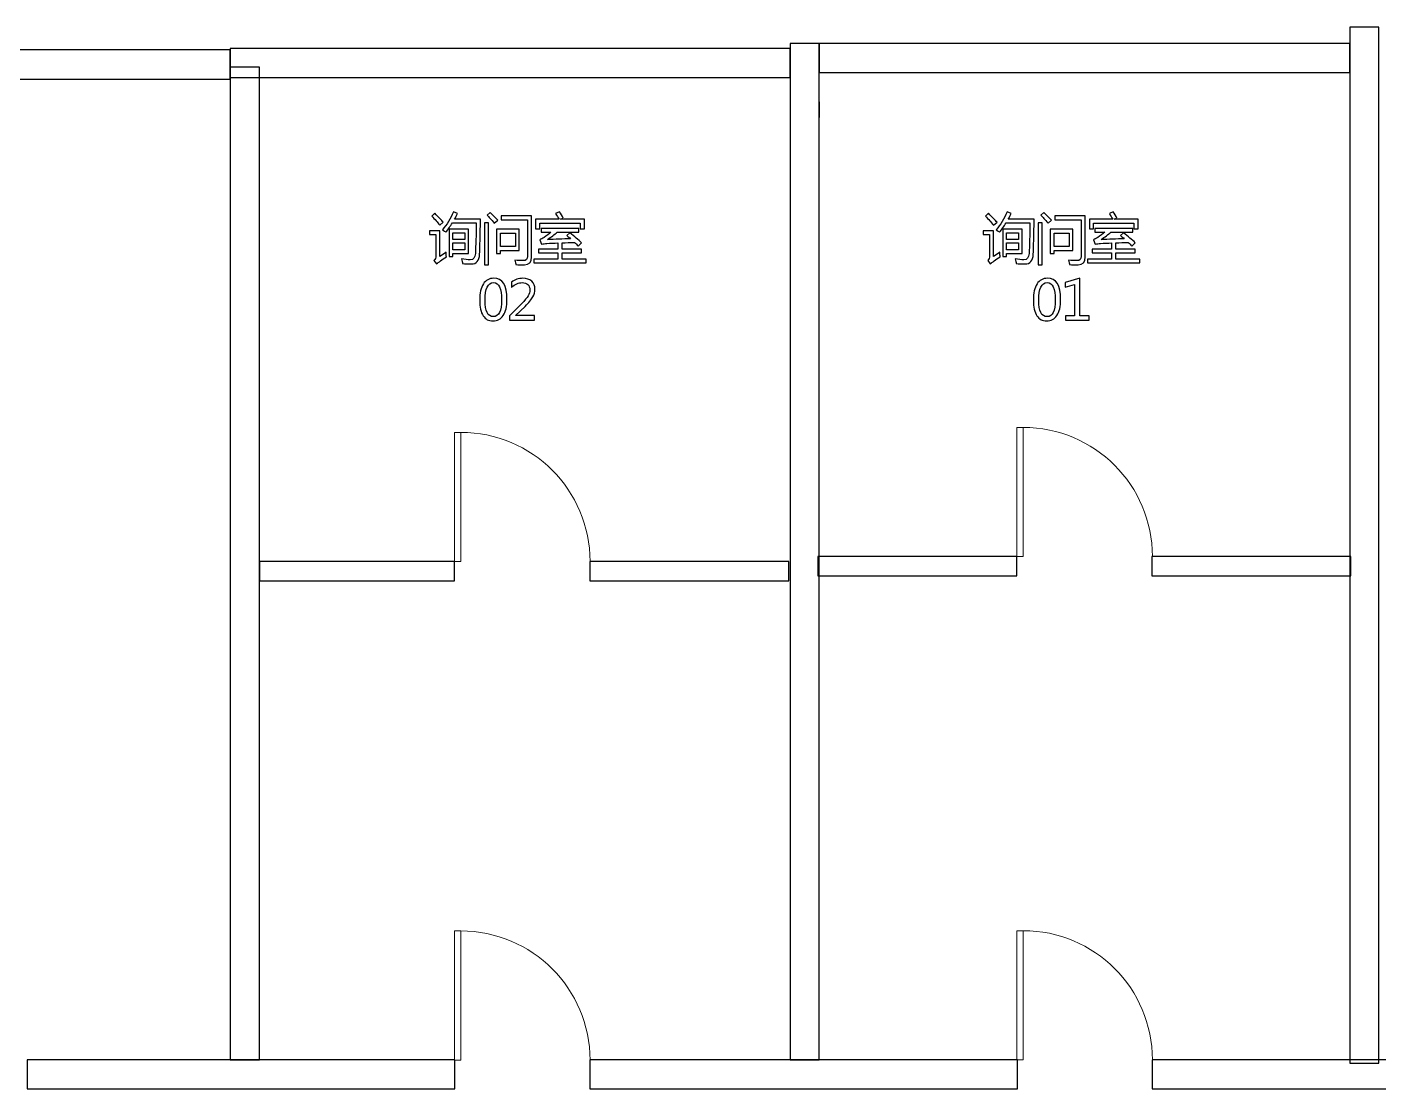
# Model space of a CAD drawing. Header units: millimetres. Extents: x 781 to 47484, y 534 to 14754.
# Drawn here: x 28780 to 37161, y 8154 to 14736 of the extents above; entities that cross this region are included whole.
import ezdxf

# ---------------------------------------------------------------- set-up
doc = ezdxf.new("R2010")
doc.units = ezdxf.units.MM
doc.header["$MEASUREMENT"] = 0
doc.layers.add('layer 1', color=7, linetype='Continuous')

msp = doc.modelspace()

# ---------------------------------------------------------------- linework, layer by layer
at = {"layer": 'layer 1', "color": 0}
for points in [[(22942.7, 14414.3), (30040.1, 14414.3), (30040.1, 14594.3), (22942.7, 14594.3), (22942.7, 14414.3)], [(30040.1, 14424.3), (33510.8, 14424.3), (33510.8, 14604.3), (30040.1, 14604.3), (30040.1, 14424.3)], [(33690.5, 14454.3), (36980.5, 14454.3), (36980.5, 14634.3), (33690.5, 14634.3), (33690.5, 14454.3)], [(30220.1, 11304.3), (31429.9, 11304.3), (31429.9, 11424.3), (30220.1, 11424.3), (30220.1, 11304.3)], [(32269.4, 11304.3), (33502.5, 11304.3), (33502.5, 11424.3), (32269.4, 11424.3), (32269.4, 11304.3)], [(33682.5, 11334.3), (34915.7, 11334.3), (34915.7, 11454.3), (33682.5, 11454.3), (33682.5, 11334.3)], [(35753.5, 11334.3), (36986.7, 11334.3), (36986.7, 11454.3), (35753.5, 11454.3), (35753.5, 11334.3)], [(28780, 8154.3), (31431.2, 8154.3), (31431.2, 8334.3), (28780, 8334.3), (28780, 8154.3)], [(32268.9, 8154.3), (34920, 8154.3), (34920, 8334.3), (32268.9, 8334.3), (32268.9, 8154.3)], [(35755, 8154.3), (38366.8, 8154.3), (38366.8, 8334.3), (35755, 8334.3), (35755, 8154.3)]]:
    msp.add_lwpolyline(points, close=True, dxfattribs=at)
at = {"layer": 'layer 1', "color": 0, "lineweight": 20}
for points in [[(34916, 11454.6), (34956, 11454.6), (34956, 12254.6), (34916, 12254.6), (34916, 11454.6)], [(31429.9, 11424.3), (31469.9, 11424.3), (31469.9, 12224.3), (31429.9, 12224.3), (31429.9, 11424.3)], [(34916, 8335.4), (34956, 8335.4), (34956, 9135.4), (34916, 9135.4), (34916, 8335.4)], [(31429.9, 8333.6), (31469.9, 8333.6), (31469.9, 9133.6), (31429.9, 9133.6), (31429.9, 8333.6)]]:
    msp.add_lwpolyline(points, close=True, dxfattribs=at)
at = {"layer": 'layer 1', "color": 0}
for points, knots in [([(36980.5, 8314.4), (36980.5, 8314.4), (36980.5, 14736.5), (36980.5, 14736.5), (36980.5, 14736.5), (36980.5, 14736.5), (37160.5, 14736.5), (37160.5, 14736.5), (37160.5, 14736.5), (37160.5, 14736.5), (37160.5, 8314.4), (37160.5, 8314.4), (37160.5, 8314.4), (37160.5, 8314.4), (36980.5, 8314.4), (36980.5, 8314.4)], [0, 0, 0, 0, 0.25, 0.25, 0.25, 0.25, 0.5, 0.5, 0.5, 0.5, 0.75, 0.75, 0.75, 0.75, 1, 1, 1, 1]), ([(33510.5, 8334.3), (33510.5, 8334.3), (33510.5, 14634.5), (33510.5, 14634.5), (33510.5, 14634.5), (33510.5, 14634.5), (33690.5, 14634.5), (33690.5, 14634.5), (33690.5, 14634.5), (33690.5, 14634.5), (33690.5, 8334.3), (33690.5, 8334.3), (33690.5, 8334.3), (33690.5, 8334.3), (33510.5, 8334.3), (33510.5, 8334.3)], [0, 0, 0, 0, 0.25, 0.25, 0.25, 0.25, 0.5, 0.5, 0.5, 0.5, 0.75, 0.75, 0.75, 0.75, 1, 1, 1, 1]), ([(30040.1, 8334.3), (30040.1, 8334.3), (30040.1, 14487.8), (30040.1, 14487.8), (30040.1, 14487.8), (30040.1, 14487.8), (30220.1, 14487.8), (30220.1, 14487.8), (30220.1, 14487.8), (30220.1, 14487.8), (30220.1, 8334.3), (30220.1, 8334.3), (30220.1, 8334.3), (30220.1, 8334.3), (30040.1, 8334.3), (30040.1, 8334.3)], [0, 0, 0, 0, 0.25, 0.25, 0.25, 0.25, 0.5, 0.5, 0.5, 0.5, 0.75, 0.75, 0.75, 0.75, 1, 1, 1, 1]), ([(31308.4, 13582), (31332.4, 13557.2), (31349.8, 13538.9), (31360.6, 13527), (31360.6, 13527), (31360.6, 13527), (31338.1, 13508.2), (31338.1, 13508.2), (31338.1, 13508.2), (31324.3, 13526.5), (31307.8, 13545.4), (31288.9, 13565.1), (31288.9, 13565.1), (31288.9, 13565.1), (31308.4, 13582), (31308.4, 13582)], [0, 0, 0, 0, 0.25, 0.25, 0.25, 0.25, 0.5, 0.5, 0.5, 0.5, 0.75, 0.75, 0.75, 0.75, 1, 1, 1, 1]), ([(31354.7, 13479.7), (31382, 13511.5), (31404.9, 13548.3), (31423.1, 13590.2), (31423.1, 13590.2), (31423.1, 13590.2), (31448.3, 13580.6), (31448.3, 13580.6), (31448.3, 13580.6), (31442.4, 13568.7), (31436.5, 13557.4), (31430.6, 13546.6), (31430.6, 13546.6), (31430.6, 13546.6), (31591.8, 13546.6), (31591.8, 13546.6), (31591.8, 13546.6), (31589.1, 13445.8), (31586.9, 13372.8), (31585.2, 13327.6), (31585.2, 13327.6), (31583.4, 13287.9), (31566.2, 13268.1), (31533.6, 13268.1), (31533.6, 13268.1), (31513.5, 13268.1), (31495.6, 13268.6), (31479.7, 13269.8), (31479.7, 13269.8), (31478.3, 13278.6), (31476.5, 13288.3), (31474.1, 13298.8), (31474.1, 13298.8), (31493.7, 13295.7), (31511.4, 13294.2), (31527.3, 13294.2), (31527.3, 13294.2), (31547.2, 13294.2), (31557.9, 13307), (31559.4, 13332.6), (31559.4, 13332.6), (31561.6, 13382.2), (31563.5, 13445.6), (31565, 13522.8), (31565, 13522.8), (31565, 13522.8), (31416.9, 13522.8), (31416.9, 13522.8), (31416.9, 13522.8), (31403.7, 13501.1), (31390.2, 13481.8), (31376.2, 13464.9), (31376.2, 13464.9), (31370.9, 13469.3), (31363.7, 13474.3), (31354.7, 13479.7)], [0, 0, 0, 0, 0.071429, 0.071429, 0.071429, 0.071429, 0.142857, 0.142857, 0.142857, 0.142857, 0.214286, 0.214286, 0.214286, 0.214286, 0.285714, 0.285714, 0.285714, 0.285714, 0.357143, 0.357143, 0.357143, 0.357143, 0.428571, 0.428571, 0.428571, 0.428571, 0.5, 0.5, 0.5, 0.5, 0.571429, 0.571429, 0.571429, 0.571429, 0.642857, 0.642857, 0.642857, 0.642857, 0.714286, 0.714286, 0.714286, 0.714286, 0.785714, 0.785714, 0.785714, 0.785714, 0.857143, 0.857143, 0.857143, 0.857143, 0.928571, 0.928571, 0.928571, 0.928571, 1, 1, 1, 1]), ([(31631.4, 13571), (31631.4, 13571), (31650.2, 13587.9), (31650.2, 13587.9), (31650.2, 13587.9), (31662.4, 13576.4), (31678.4, 13560.3), (31698.2, 13539.6), (31698.2, 13539.6), (31698.2, 13539.6), (31676.7, 13520.8), (31676.7, 13520.8), (31676.7, 13520.8), (31657.7, 13542.8), (31642.6, 13559.6), (31631.4, 13571)], [0, 0, 0, 0, 0.25, 0.25, 0.25, 0.25, 0.5, 0.5, 0.5, 0.5, 0.75, 0.75, 0.75, 0.75, 1, 1, 1, 1]), ([(31932.9, 13544.6), (31932.9, 13544.6), (32077.8, 13544.6), (32077.8, 13544.6), (32077.8, 13544.6), (32071.6, 13556.5), (32064.7, 13568.3), (32056.9, 13580), (32056.9, 13580), (32056.9, 13580), (32080.4, 13591.2), (32080.4, 13591.2), (32080.4, 13591.2), (32088.6, 13579.1), (32096.5, 13566.2), (32104.2, 13552.5), (32104.2, 13552.5), (32104.2, 13552.5), (32087.9, 13544.6), (32087.9, 13544.6), (32087.9, 13544.6), (32087.9, 13544.6), (32235.2, 13544.6), (32235.2, 13544.6), (32235.2, 13544.6), (32235.2, 13544.6), (32235.2, 13484.7), (32235.2, 13484.7), (32235.2, 13484.7), (32235.2, 13484.7), (32208.8, 13484.7), (32208.8, 13484.7), (32208.8, 13484.7), (32208.8, 13484.7), (32208.8, 13521.7), (32208.8, 13521.7), (32208.8, 13521.7), (32208.8, 13521.7), (31959.4, 13521.7), (31959.4, 13521.7), (31959.4, 13521.7), (31959.4, 13521.7), (31959.4, 13484.7), (31959.4, 13484.7), (31959.4, 13484.7), (31959.4, 13484.7), (31932.9, 13484.7), (31932.9, 13484.7), (31932.9, 13484.7), (31932.9, 13484.7), (31932.9, 13544.6), (31932.9, 13544.6)], [0, 0, 0, 0, 0.076923, 0.076923, 0.076923, 0.076923, 0.153846, 0.153846, 0.153846, 0.153846, 0.230769, 0.230769, 0.230769, 0.230769, 0.307692, 0.307692, 0.307692, 0.307692, 0.384615, 0.384615, 0.384615, 0.384615, 0.461538, 0.461538, 0.461538, 0.461538, 0.538462, 0.538462, 0.538462, 0.538462, 0.615385, 0.615385, 0.615385, 0.615385, 0.692308, 0.692308, 0.692308, 0.692308, 0.769231, 0.769231, 0.769231, 0.769231, 0.846154, 0.846154, 0.846154, 0.846154, 0.923077, 0.923077, 0.923077, 0.923077, 1, 1, 1, 1]), ([(34740.6, 13582), (34764.6, 13557.2), (34782.1, 13538.9), (34792.9, 13527), (34792.9, 13527), (34792.9, 13527), (34770.4, 13508.2), (34770.4, 13508.2), (34770.4, 13508.2), (34756.5, 13526.5), (34740.1, 13545.4), (34721.1, 13565.1), (34721.1, 13565.1), (34721.1, 13565.1), (34740.6, 13582), (34740.6, 13582)], [0, 0, 0, 0, 0.25, 0.25, 0.25, 0.25, 0.5, 0.5, 0.5, 0.5, 0.75, 0.75, 0.75, 0.75, 1, 1, 1, 1]), ([(34786.9, 13479.7), (34814.2, 13511.5), (34837.1, 13548.3), (34855.4, 13590.2), (34855.4, 13590.2), (34855.4, 13590.2), (34880.5, 13580.6), (34880.5, 13580.6), (34880.5, 13580.6), (34874.7, 13568.7), (34868.8, 13557.4), (34862.8, 13546.6), (34862.8, 13546.6), (34862.8, 13546.6), (35024, 13546.6), (35024, 13546.6), (35024, 13546.6), (35021.4, 13445.8), (35019.2, 13372.8), (35017.4, 13327.6), (35017.4, 13327.6), (35015.7, 13287.9), (34998.5, 13268.1), (34965.9, 13268.1), (34965.9, 13268.1), (34945.8, 13268.1), (34927.8, 13268.6), (34911.9, 13269.8), (34911.9, 13269.8), (34910.6, 13278.6), (34908.7, 13288.3), (34906.3, 13298.8), (34906.3, 13298.8), (34925.9, 13295.7), (34943.7, 13294.2), (34959.6, 13294.2), (34959.6, 13294.2), (34979.4, 13294.2), (34990.1, 13307), (34991.6, 13332.6), (34991.6, 13332.6), (34993.9, 13382.2), (34995.7, 13445.6), (34997.3, 13522.8), (34997.3, 13522.8), (34997.3, 13522.8), (34849.1, 13522.8), (34849.1, 13522.8), (34849.1, 13522.8), (34836, 13501.1), (34822.4, 13481.8), (34808.4, 13464.9), (34808.4, 13464.9), (34803.1, 13469.3), (34796, 13474.3), (34786.9, 13479.7)], [0, 0, 0, 0, 0.071429, 0.071429, 0.071429, 0.071429, 0.142857, 0.142857, 0.142857, 0.142857, 0.214286, 0.214286, 0.214286, 0.214286, 0.285714, 0.285714, 0.285714, 0.285714, 0.357143, 0.357143, 0.357143, 0.357143, 0.428571, 0.428571, 0.428571, 0.428571, 0.5, 0.5, 0.5, 0.5, 0.571429, 0.571429, 0.571429, 0.571429, 0.642857, 0.642857, 0.642857, 0.642857, 0.714286, 0.714286, 0.714286, 0.714286, 0.785714, 0.785714, 0.785714, 0.785714, 0.857143, 0.857143, 0.857143, 0.857143, 0.928571, 0.928571, 0.928571, 0.928571, 1, 1, 1, 1]), ([(35063.6, 13571), (35063.6, 13571), (35082.5, 13587.9), (35082.5, 13587.9), (35082.5, 13587.9), (35094.6, 13576.4), (35110.6, 13560.3), (35130.5, 13539.6), (35130.5, 13539.6), (35130.5, 13539.6), (35109, 13520.8), (35109, 13520.8), (35109, 13520.8), (35090, 13542.8), (35074.9, 13559.6), (35063.6, 13571)], [0, 0, 0, 0, 0.25, 0.25, 0.25, 0.25, 0.5, 0.5, 0.5, 0.5, 0.75, 0.75, 0.75, 0.75, 1, 1, 1, 1]), ([(35365.2, 13544.6), (35365.2, 13544.6), (35510, 13544.6), (35510, 13544.6), (35510, 13544.6), (35503.9, 13556.5), (35496.9, 13568.3), (35489.2, 13580), (35489.2, 13580), (35489.2, 13580), (35512.7, 13591.2), (35512.7, 13591.2), (35512.7, 13591.2), (35520.9, 13579.1), (35528.8, 13566.2), (35536.5, 13552.5), (35536.5, 13552.5), (35536.5, 13552.5), (35520.1, 13544.6), (35520.1, 13544.6), (35520.1, 13544.6), (35520.1, 13544.6), (35667.4, 13544.6), (35667.4, 13544.6), (35667.4, 13544.6), (35667.4, 13544.6), (35667.4, 13484.7), (35667.4, 13484.7), (35667.4, 13484.7), (35667.4, 13484.7), (35641, 13484.7), (35641, 13484.7), (35641, 13484.7), (35641, 13484.7), (35641, 13521.7), (35641, 13521.7), (35641, 13521.7), (35641, 13521.7), (35391.7, 13521.7), (35391.7, 13521.7), (35391.7, 13521.7), (35391.7, 13521.7), (35391.7, 13484.7), (35391.7, 13484.7), (35391.7, 13484.7), (35391.7, 13484.7), (35365.2, 13484.7), (35365.2, 13484.7), (35365.2, 13484.7), (35365.2, 13484.7), (35365.2, 13544.6), (35365.2, 13544.6)], [0, 0, 0, 0, 0.076923, 0.076923, 0.076923, 0.076923, 0.153846, 0.153846, 0.153846, 0.153846, 0.230769, 0.230769, 0.230769, 0.230769, 0.307692, 0.307692, 0.307692, 0.307692, 0.384615, 0.384615, 0.384615, 0.384615, 0.461538, 0.461538, 0.461538, 0.461538, 0.538462, 0.538462, 0.538462, 0.538462, 0.615385, 0.615385, 0.615385, 0.615385, 0.692308, 0.692308, 0.692308, 0.692308, 0.769231, 0.769231, 0.769231, 0.769231, 0.846154, 0.846154, 0.846154, 0.846154, 0.923077, 0.923077, 0.923077, 0.923077, 1, 1, 1, 1]), ([(31614.9, 13522.4), (31614.9, 13522.4), (31640.6, 13522.4), (31640.6, 13522.4), (31640.6, 13522.4), (31640.6, 13522.4), (31640.6, 13263.1), (31640.6, 13263.1), (31640.6, 13263.1), (31640.6, 13263.1), (31614.9, 13263.1), (31614.9, 13263.1), (31614.9, 13263.1), (31614.9, 13263.1), (31614.9, 13522.4), (31614.9, 13522.4)], [0, 0, 0, 0, 0.25, 0.25, 0.25, 0.25, 0.5, 0.5, 0.5, 0.5, 0.75, 0.75, 0.75, 0.75, 1, 1, 1, 1]), ([(31718.4, 13541.9), (31718.4, 13541.9), (31718.4, 13566.7), (31718.4, 13566.7), (31718.4, 13566.7), (31718.4, 13566.7), (31907.6, 13566.7), (31907.6, 13566.7), (31907.6, 13566.7), (31907.6, 13566.7), (31907.6, 13311.1), (31907.6, 13311.1), (31907.6, 13311.1), (31907.6, 13279.1), (31893.1, 13263.1), (31864.2, 13263.1), (31864.2, 13263.1), (31845.5, 13263.1), (31827.4, 13263.3), (31810, 13263.8), (31810, 13263.8), (31809.1, 13270.4), (31807.3, 13279.3), (31804.7, 13290.6), (31804.7, 13290.6), (31823, 13289.2), (31840.6, 13288.6), (31857.6, 13288.6), (31857.6, 13288.6), (31873.7, 13288.6), (31881.8, 13297.2), (31881.8, 13314.4), (31881.8, 13314.4), (31881.8, 13314.4), (31881.8, 13541.9), (31881.8, 13541.9), (31881.8, 13541.9), (31881.8, 13541.9), (31718.4, 13541.9), (31718.4, 13541.9)], [0, 0, 0, 0, 0.1, 0.1, 0.1, 0.1, 0.2, 0.2, 0.2, 0.2, 0.3, 0.3, 0.3, 0.3, 0.4, 0.4, 0.4, 0.4, 0.5, 0.5, 0.5, 0.5, 0.6, 0.6, 0.6, 0.6, 0.7, 0.7, 0.7, 0.7, 0.8, 0.8, 0.8, 0.8, 0.9, 0.9, 0.9, 0.9, 1, 1, 1, 1]), ([(35047.1, 13522.4), (35047.1, 13522.4), (35072.9, 13522.4), (35072.9, 13522.4), (35072.9, 13522.4), (35072.9, 13522.4), (35072.9, 13263.1), (35072.9, 13263.1), (35072.9, 13263.1), (35072.9, 13263.1), (35047.1, 13263.1), (35047.1, 13263.1), (35047.1, 13263.1), (35047.1, 13263.1), (35047.1, 13522.4), (35047.1, 13522.4)], [0, 0, 0, 0, 0.25, 0.25, 0.25, 0.25, 0.5, 0.5, 0.5, 0.5, 0.75, 0.75, 0.75, 0.75, 1, 1, 1, 1]), ([(35150.6, 13541.9), (35150.6, 13541.9), (35150.6, 13566.7), (35150.6, 13566.7), (35150.6, 13566.7), (35150.6, 13566.7), (35339.8, 13566.7), (35339.8, 13566.7), (35339.8, 13566.7), (35339.8, 13566.7), (35339.8, 13311.1), (35339.8, 13311.1), (35339.8, 13311.1), (35339.8, 13279.1), (35325.4, 13263.1), (35296.5, 13263.1), (35296.5, 13263.1), (35277.7, 13263.1), (35259.7, 13263.3), (35242.2, 13263.8), (35242.2, 13263.8), (35241.4, 13270.4), (35239.6, 13279.3), (35237, 13290.6), (35237, 13290.6), (35255.3, 13289.2), (35272.9, 13288.6), (35289.9, 13288.6), (35289.9, 13288.6), (35306, 13288.6), (35314, 13297.2), (35314, 13314.4), (35314, 13314.4), (35314, 13314.4), (35314, 13541.9), (35314, 13541.9), (35314, 13541.9), (35314, 13541.9), (35150.6, 13541.9), (35150.6, 13541.9)], [0, 0, 0, 0, 0.1, 0.1, 0.1, 0.1, 0.2, 0.2, 0.2, 0.2, 0.3, 0.3, 0.3, 0.3, 0.4, 0.4, 0.4, 0.4, 0.5, 0.5, 0.5, 0.5, 0.6, 0.6, 0.6, 0.6, 0.7, 0.7, 0.7, 0.7, 0.8, 0.8, 0.8, 0.8, 0.9, 0.9, 0.9, 0.9, 1, 1, 1, 1]), ([(31377.5, 13340.5), (31378.2, 13329), (31378.9, 13319.5), (31379.8, 13312.1), (31379.8, 13312.1), (31351.8, 13293.8), (31331.3, 13279.1), (31318.3, 13268.1), (31318.3, 13268.1), (31318.3, 13268.1), (31302.7, 13290.3), (31302.7, 13290.3), (31302.7, 13290.3), (31310.3, 13296.6), (31314, 13306.1), (31314, 13318.7), (31314, 13318.7), (31314, 13318.7), (31314, 13450), (31314, 13450), (31314, 13450), (31314, 13450), (31275.3, 13450), (31275.3, 13450), (31275.3, 13450), (31275.3, 13450), (31275.3, 13473.8), (31275.3, 13473.8), (31275.3, 13473.8), (31275.3, 13473.8), (31339.4, 13473.8), (31339.4, 13473.8), (31339.4, 13473.8), (31339.4, 13473.8), (31339.4, 13314.1), (31339.4, 13314.1), (31339.4, 13314.1), (31352, 13322.4), (31364.7, 13331.2), (31377.5, 13340.5)], [0, 0, 0, 0, 0.1, 0.1, 0.1, 0.1, 0.2, 0.2, 0.2, 0.2, 0.3, 0.3, 0.3, 0.3, 0.4, 0.4, 0.4, 0.4, 0.5, 0.5, 0.5, 0.5, 0.6, 0.6, 0.6, 0.6, 0.7, 0.7, 0.7, 0.7, 0.8, 0.8, 0.8, 0.8, 0.9, 0.9, 0.9, 0.9, 1, 1, 1, 1]), ([(31396, 13483.7), (31396, 13483.7), (31517.1, 13483.7), (31517.1, 13483.7), (31517.1, 13483.7), (31517.1, 13483.7), (31517.1, 13332.9), (31517.1, 13332.9), (31517.1, 13332.9), (31517.1, 13332.9), (31419.8, 13332.9), (31419.8, 13332.9), (31419.8, 13332.9), (31419.8, 13332.9), (31419.8, 13313.4), (31419.8, 13313.4), (31419.8, 13313.4), (31419.8, 13313.4), (31396, 13313.4), (31396, 13313.4), (31396, 13313.4), (31396, 13313.4), (31396, 13483.7), (31396, 13483.7)], [0, 0, 0, 0, 0.166667, 0.166667, 0.166667, 0.166667, 0.333333, 0.333333, 0.333333, 0.333333, 0.5, 0.5, 0.5, 0.5, 0.666667, 0.666667, 0.666667, 0.666667, 0.833333, 0.833333, 0.833333, 0.833333, 1, 1, 1, 1]), ([(31493.2, 13461.2), (31493.2, 13461.2), (31419.8, 13461.2), (31419.8, 13461.2), (31419.8, 13461.2), (31419.8, 13461.2), (31419.8, 13419.9), (31419.8, 13419.9), (31419.8, 13419.9), (31419.8, 13419.9), (31493.2, 13419.9), (31493.2, 13419.9), (31493.2, 13419.9), (31493.2, 13419.9), (31493.2, 13461.2), (31493.2, 13461.2)], [0, 0, 0, 0, 0.25, 0.25, 0.25, 0.25, 0.5, 0.5, 0.5, 0.5, 0.75, 0.75, 0.75, 0.75, 1, 1, 1, 1]), ([(31690.6, 13483.7), (31690.6, 13483.7), (31830.8, 13483.7), (31830.8, 13483.7), (31830.8, 13483.7), (31830.8, 13483.7), (31830.8, 13351.4), (31830.8, 13351.4), (31830.8, 13351.4), (31830.8, 13351.4), (31714.4, 13351.4), (31714.4, 13351.4), (31714.4, 13351.4), (31714.4, 13351.4), (31714.4, 13332.6), (31714.4, 13332.6), (31714.4, 13332.6), (31714.4, 13332.6), (31690.6, 13332.6), (31690.6, 13332.6), (31690.6, 13332.6), (31690.6, 13332.6), (31690.6, 13483.7), (31690.6, 13483.7)], [0, 0, 0, 0, 0.166667, 0.166667, 0.166667, 0.166667, 0.333333, 0.333333, 0.333333, 0.333333, 0.5, 0.5, 0.5, 0.5, 0.666667, 0.666667, 0.666667, 0.666667, 0.833333, 0.833333, 0.833333, 0.833333, 1, 1, 1, 1]), ([(31807, 13459.2), (31807, 13459.2), (31714.4, 13459.2), (31714.4, 13459.2), (31714.4, 13459.2), (31714.4, 13459.2), (31714.4, 13375.9), (31714.4, 13375.9), (31714.4, 13375.9), (31714.4, 13375.9), (31807, 13375.9), (31807, 13375.9), (31807, 13375.9), (31807, 13375.9), (31807, 13459.2), (31807, 13459.2)], [0, 0, 0, 0, 0.25, 0.25, 0.25, 0.25, 0.5, 0.5, 0.5, 0.5, 0.75, 0.75, 0.75, 0.75, 1, 1, 1, 1]), ([(31921, 13298.5), (31921, 13298.5), (32070.2, 13298.5), (32070.2, 13298.5), (32070.2, 13298.5), (32070.2, 13298.5), (32070.2, 13337.2), (32070.2, 13337.2), (32070.2, 13337.2), (32070.2, 13337.2), (31951.5, 13337.2), (31951.5, 13337.2), (31951.5, 13337.2), (31951.5, 13337.2), (31951.5, 13360), (31951.5, 13360), (31951.5, 13360), (31951.5, 13360), (32070.2, 13360), (32070.2, 13360), (32070.2, 13360), (32070.2, 13360), (32070.2, 13398.2), (32070.2, 13398.2), (32070.2, 13398.2), (32047, 13397.2), (32024.4, 13396.2), (32002.7, 13395.1), (32002.7, 13395.1), (31991.7, 13394.5), (31980.7, 13393), (31969.6, 13390.8), (31969.6, 13390.8), (31969.6, 13390.8), (31958.4, 13418.2), (31958.4, 13418.2), (31958.4, 13418.2), (31966.8, 13421.5), (31975.7, 13426.3), (31985.2, 13432.4), (31985.2, 13432.4), (32000.7, 13443.2), (32015, 13453.9), (32028, 13464.9), (32028, 13464.9), (32028, 13464.9), (31968, 13464.9), (31968, 13464.9), (31968, 13464.9), (31968, 13464.9), (31968, 13487.7), (31968, 13487.7), (31968, 13487.7), (31968, 13487.7), (32201.5, 13487.7), (32201.5, 13487.7), (32201.5, 13487.7), (32201.5, 13487.7), (32201.5, 13464.9), (32201.5, 13464.9), (32201.5, 13464.9), (32201.5, 13464.9), (32066.9, 13464.9), (32066.9, 13464.9), (32066.9, 13464.9), (32049.3, 13450.6), (32029, 13435.3), (32006, 13419.2), (32006, 13419.2), (32053.9, 13420.9), (32101.6, 13422.7), (32149.2, 13424.5), (32149.2, 13424.5), (32142.2, 13430.9), (32134.8, 13437.4), (32127.1, 13444), (32127.1, 13444), (32127.1, 13444), (32145.3, 13460.5), (32145.3, 13460.5), (32145.3, 13460.5), (32173.1, 13438.8), (32197.2, 13418.2), (32217.7, 13399.1), (32217.7, 13399.1), (32217.7, 13399.1), (32196.2, 13378.9), (32196.2, 13378.9), (32196.2, 13378.9), (32189.3, 13386.3), (32181.8, 13393.9), (32173.9, 13401.7), (32173.9, 13401.7), (32147.4, 13401.1), (32121.8, 13400.2), (32097, 13399.2), (32097, 13399.2), (32097, 13399.2), (32097, 13360), (32097, 13360), (32097, 13360), (32097, 13360), (32216.1, 13360), (32216.1, 13360), (32216.1, 13360), (32216.1, 13360), (32216.1, 13337.2), (32216.1, 13337.2), (32216.1, 13337.2), (32216.1, 13337.2), (32097, 13337.2), (32097, 13337.2), (32097, 13337.2), (32097, 13337.2), (32097, 13298.5), (32097, 13298.5), (32097, 13298.5), (32097, 13298.5), (32246.5, 13298.5), (32246.5, 13298.5), (32246.5, 13298.5), (32246.5, 13298.5), (32246.5, 13275.7), (32246.5, 13275.7), (32246.5, 13275.7), (32246.5, 13275.7), (31921, 13275.7), (31921, 13275.7), (31921, 13275.7), (31921, 13275.7), (31921, 13298.5), (31921, 13298.5)], [0, 0, 0, 0, 0.030303, 0.030303, 0.030303, 0.030303, 0.060606, 0.060606, 0.060606, 0.060606, 0.090909, 0.090909, 0.090909, 0.090909, 0.121212, 0.121212, 0.121212, 0.121212, 0.151515, 0.151515, 0.151515, 0.151515, 0.181818, 0.181818, 0.181818, 0.181818, 0.212121, 0.212121, 0.212121, 0.212121, 0.242424, 0.242424, 0.242424, 0.242424, 0.272727, 0.272727, 0.272727, 0.272727, 0.30303, 0.30303, 0.30303, 0.30303, 0.333333, 0.333333, 0.333333, 0.333333, 0.363636, 0.363636, 0.363636, 0.363636, 0.393939, 0.393939, 0.393939, 0.393939, 0.424242, 0.424242, 0.424242, 0.424242, 0.454545, 0.454545, 0.454545, 0.454545, 0.484848, 0.484848, 0.484848, 0.484848, 0.515152, 0.515152, 0.515152, 0.515152, 0.545455, 0.545455, 0.545455, 0.545455, 0.575758, 0.575758, 0.575758, 0.575758, 0.606061, 0.606061, 0.606061, 0.606061, 0.636364, 0.636364, 0.636364, 0.636364, 0.666667, 0.666667, 0.666667, 0.666667, 0.69697, 0.69697, 0.69697, 0.69697, 0.727273, 0.727273, 0.727273, 0.727273, 0.757576, 0.757576, 0.757576, 0.757576, 0.787879, 0.787879, 0.787879, 0.787879, 0.818182, 0.818182, 0.818182, 0.818182, 0.848485, 0.848485, 0.848485, 0.848485, 0.878788, 0.878788, 0.878788, 0.878788, 0.909091, 0.909091, 0.909091, 0.909091, 0.939394, 0.939394, 0.939394, 0.939394, 0.969697, 0.969697, 0.969697, 0.969697, 1, 1, 1, 1]), ([(34809.7, 13340.5), (34810.4, 13329), (34811.2, 13319.5), (34812, 13312.1), (34812, 13312.1), (34784, 13293.8), (34763.6, 13279.1), (34750.5, 13268.1), (34750.5, 13268.1), (34750.5, 13268.1), (34735, 13290.3), (34735, 13290.3), (34735, 13290.3), (34742.5, 13296.6), (34746.2, 13306.1), (34746.2, 13318.7), (34746.2, 13318.7), (34746.2, 13318.7), (34746.2, 13450), (34746.2, 13450), (34746.2, 13450), (34746.2, 13450), (34707.6, 13450), (34707.6, 13450), (34707.6, 13450), (34707.6, 13450), (34707.6, 13473.8), (34707.6, 13473.8), (34707.6, 13473.8), (34707.6, 13473.8), (34771.7, 13473.8), (34771.7, 13473.8), (34771.7, 13473.8), (34771.7, 13473.8), (34771.7, 13314.1), (34771.7, 13314.1), (34771.7, 13314.1), (34784.3, 13322.4), (34797, 13331.2), (34809.7, 13340.5)], [0, 0, 0, 0, 0.1, 0.1, 0.1, 0.1, 0.2, 0.2, 0.2, 0.2, 0.3, 0.3, 0.3, 0.3, 0.4, 0.4, 0.4, 0.4, 0.5, 0.5, 0.5, 0.5, 0.6, 0.6, 0.6, 0.6, 0.7, 0.7, 0.7, 0.7, 0.8, 0.8, 0.8, 0.8, 0.9, 0.9, 0.9, 0.9, 1, 1, 1, 1]), ([(34828.2, 13483.7), (34828.2, 13483.7), (34949.3, 13483.7), (34949.3, 13483.7), (34949.3, 13483.7), (34949.3, 13483.7), (34949.3, 13332.9), (34949.3, 13332.9), (34949.3, 13332.9), (34949.3, 13332.9), (34852.1, 13332.9), (34852.1, 13332.9), (34852.1, 13332.9), (34852.1, 13332.9), (34852.1, 13313.4), (34852.1, 13313.4), (34852.1, 13313.4), (34852.1, 13313.4), (34828.2, 13313.4), (34828.2, 13313.4), (34828.2, 13313.4), (34828.2, 13313.4), (34828.2, 13483.7), (34828.2, 13483.7)], [0, 0, 0, 0, 0.166667, 0.166667, 0.166667, 0.166667, 0.333333, 0.333333, 0.333333, 0.333333, 0.5, 0.5, 0.5, 0.5, 0.666667, 0.666667, 0.666667, 0.666667, 0.833333, 0.833333, 0.833333, 0.833333, 1, 1, 1, 1]), ([(34925.5, 13461.2), (34925.5, 13461.2), (34852.1, 13461.2), (34852.1, 13461.2), (34852.1, 13461.2), (34852.1, 13461.2), (34852.1, 13419.9), (34852.1, 13419.9), (34852.1, 13419.9), (34852.1, 13419.9), (34925.5, 13419.9), (34925.5, 13419.9), (34925.5, 13419.9), (34925.5, 13419.9), (34925.5, 13461.2), (34925.5, 13461.2)], [0, 0, 0, 0, 0.25, 0.25, 0.25, 0.25, 0.5, 0.5, 0.5, 0.5, 0.75, 0.75, 0.75, 0.75, 1, 1, 1, 1]), ([(35122.8, 13483.7), (35122.8, 13483.7), (35263.1, 13483.7), (35263.1, 13483.7), (35263.1, 13483.7), (35263.1, 13483.7), (35263.1, 13351.4), (35263.1, 13351.4), (35263.1, 13351.4), (35263.1, 13351.4), (35146.7, 13351.4), (35146.7, 13351.4), (35146.7, 13351.4), (35146.7, 13351.4), (35146.7, 13332.6), (35146.7, 13332.6), (35146.7, 13332.6), (35146.7, 13332.6), (35122.8, 13332.6), (35122.8, 13332.6), (35122.8, 13332.6), (35122.8, 13332.6), (35122.8, 13483.7), (35122.8, 13483.7)], [0, 0, 0, 0, 0.166667, 0.166667, 0.166667, 0.166667, 0.333333, 0.333333, 0.333333, 0.333333, 0.5, 0.5, 0.5, 0.5, 0.666667, 0.666667, 0.666667, 0.666667, 0.833333, 0.833333, 0.833333, 0.833333, 1, 1, 1, 1]), ([(35239.3, 13459.2), (35239.3, 13459.2), (35146.7, 13459.2), (35146.7, 13459.2), (35146.7, 13459.2), (35146.7, 13459.2), (35146.7, 13375.9), (35146.7, 13375.9), (35146.7, 13375.9), (35146.7, 13375.9), (35239.3, 13375.9), (35239.3, 13375.9), (35239.3, 13375.9), (35239.3, 13375.9), (35239.3, 13459.2), (35239.3, 13459.2)], [0, 0, 0, 0, 0.25, 0.25, 0.25, 0.25, 0.5, 0.5, 0.5, 0.5, 0.75, 0.75, 0.75, 0.75, 1, 1, 1, 1]), ([(35353.3, 13298.5), (35353.3, 13298.5), (35502.5, 13298.5), (35502.5, 13298.5), (35502.5, 13298.5), (35502.5, 13298.5), (35502.5, 13337.2), (35502.5, 13337.2), (35502.5, 13337.2), (35502.5, 13337.2), (35383.7, 13337.2), (35383.7, 13337.2), (35383.7, 13337.2), (35383.7, 13337.2), (35383.7, 13360), (35383.7, 13360), (35383.7, 13360), (35383.7, 13360), (35502.5, 13360), (35502.5, 13360), (35502.5, 13360), (35502.5, 13360), (35502.5, 13398.2), (35502.5, 13398.2), (35502.5, 13398.2), (35479.2, 13397.2), (35456.7, 13396.2), (35435, 13395.1), (35435, 13395.1), (35423.9, 13394.5), (35412.9, 13393), (35401.9, 13390.8), (35401.9, 13390.8), (35401.9, 13390.8), (35390.6, 13418.2), (35390.6, 13418.2), (35390.6, 13418.2), (35399.1, 13421.5), (35408, 13426.3), (35417.5, 13432.4), (35417.5, 13432.4), (35433, 13443.2), (35447.3, 13453.9), (35460.3, 13464.9), (35460.3, 13464.9), (35460.3, 13464.9), (35400.2, 13464.9), (35400.2, 13464.9), (35400.2, 13464.9), (35400.2, 13464.9), (35400.2, 13487.7), (35400.2, 13487.7), (35400.2, 13487.7), (35400.2, 13487.7), (35633.8, 13487.7), (35633.8, 13487.7), (35633.8, 13487.7), (35633.8, 13487.7), (35633.8, 13464.9), (35633.8, 13464.9), (35633.8, 13464.9), (35633.8, 13464.9), (35499.1, 13464.9), (35499.1, 13464.9), (35499.1, 13464.9), (35481.5, 13450.6), (35461.2, 13435.3), (35438.3, 13419.2), (35438.3, 13419.2), (35486.1, 13420.9), (35533.8, 13422.7), (35581.5, 13424.5), (35581.5, 13424.5), (35574.4, 13430.9), (35567, 13437.4), (35559.3, 13444), (35559.3, 13444), (35559.3, 13444), (35577.5, 13460.5), (35577.5, 13460.5), (35577.5, 13460.5), (35605.3, 13438.8), (35629.5, 13418.2), (35650, 13399.1), (35650, 13399.1), (35650, 13399.1), (35628.4, 13378.9), (35628.4, 13378.9), (35628.4, 13378.9), (35621.5, 13386.3), (35614.1, 13393.9), (35606.2, 13401.7), (35606.2, 13401.7), (35579.7, 13401.1), (35554.1, 13400.2), (35529.2, 13399.2), (35529.2, 13399.2), (35529.2, 13399.2), (35529.2, 13360), (35529.2, 13360), (35529.2, 13360), (35529.2, 13360), (35648.3, 13360), (35648.3, 13360), (35648.3, 13360), (35648.3, 13360), (35648.3, 13337.2), (35648.3, 13337.2), (35648.3, 13337.2), (35648.3, 13337.2), (35529.2, 13337.2), (35529.2, 13337.2), (35529.2, 13337.2), (35529.2, 13337.2), (35529.2, 13298.5), (35529.2, 13298.5), (35529.2, 13298.5), (35529.2, 13298.5), (35678.7, 13298.5), (35678.7, 13298.5), (35678.7, 13298.5), (35678.7, 13298.5), (35678.7, 13275.7), (35678.7, 13275.7), (35678.7, 13275.7), (35678.7, 13275.7), (35353.3, 13275.7), (35353.3, 13275.7), (35353.3, 13275.7), (35353.3, 13275.7), (35353.3, 13298.5), (35353.3, 13298.5)], [0, 0, 0, 0, 0.030303, 0.030303, 0.030303, 0.030303, 0.060606, 0.060606, 0.060606, 0.060606, 0.090909, 0.090909, 0.090909, 0.090909, 0.121212, 0.121212, 0.121212, 0.121212, 0.151515, 0.151515, 0.151515, 0.151515, 0.181818, 0.181818, 0.181818, 0.181818, 0.212121, 0.212121, 0.212121, 0.212121, 0.242424, 0.242424, 0.242424, 0.242424, 0.272727, 0.272727, 0.272727, 0.272727, 0.30303, 0.30303, 0.30303, 0.30303, 0.333333, 0.333333, 0.333333, 0.333333, 0.363636, 0.363636, 0.363636, 0.363636, 0.393939, 0.393939, 0.393939, 0.393939, 0.424242, 0.424242, 0.424242, 0.424242, 0.454545, 0.454545, 0.454545, 0.454545, 0.484848, 0.484848, 0.484848, 0.484848, 0.515152, 0.515152, 0.515152, 0.515152, 0.545455, 0.545455, 0.545455, 0.545455, 0.575758, 0.575758, 0.575758, 0.575758, 0.606061, 0.606061, 0.606061, 0.606061, 0.636364, 0.636364, 0.636364, 0.636364, 0.666667, 0.666667, 0.666667, 0.666667, 0.69697, 0.69697, 0.69697, 0.69697, 0.727273, 0.727273, 0.727273, 0.727273, 0.757576, 0.757576, 0.757576, 0.757576, 0.787879, 0.787879, 0.787879, 0.787879, 0.818182, 0.818182, 0.818182, 0.818182, 0.848485, 0.848485, 0.848485, 0.848485, 0.878788, 0.878788, 0.878788, 0.878788, 0.909091, 0.909091, 0.909091, 0.909091, 0.939394, 0.939394, 0.939394, 0.939394, 0.969697, 0.969697, 0.969697, 0.969697, 1, 1, 1, 1]), ([(31493.2, 13355.4), (31493.2, 13355.4), (31493.2, 13398.1), (31493.2, 13398.1), (31493.2, 13398.1), (31493.2, 13398.1), (31419.8, 13398.1), (31419.8, 13398.1), (31419.8, 13398.1), (31419.8, 13398.1), (31419.8, 13355.4), (31419.8, 13355.4), (31419.8, 13355.4), (31419.8, 13355.4), (31493.2, 13355.4), (31493.2, 13355.4)], [0, 0, 0, 0, 0.25, 0.25, 0.25, 0.25, 0.5, 0.5, 0.5, 0.5, 0.75, 0.75, 0.75, 0.75, 1, 1, 1, 1]), ([(34925.5, 13355.4), (34925.5, 13355.4), (34925.5, 13398.1), (34925.5, 13398.1), (34925.5, 13398.1), (34925.5, 13398.1), (34852.1, 13398.1), (34852.1, 13398.1), (34852.1, 13398.1), (34852.1, 13398.1), (34852.1, 13355.4), (34852.1, 13355.4), (34852.1, 13355.4), (34852.1, 13355.4), (34925.5, 13355.4), (34925.5, 13355.4)], [0, 0, 0, 0, 0.25, 0.25, 0.25, 0.25, 0.5, 0.5, 0.5, 0.5, 0.75, 0.75, 0.75, 0.75, 1, 1, 1, 1]), ([(31586.1, 13041.9), (31586.1, 13087), (31593.6, 13121.2), (31608.6, 13144.5), (31608.6, 13144.5), (31623.6, 13167.7), (31645.3, 13179.2), (31673.7, 13179.2), (31673.7, 13179.2), (31728, 13179.2), (31755.1, 13135.5), (31755.1, 13048), (31755.1, 13048), (31755.1, 13004.7), (31747.5, 12971.7), (31732.2, 12948.8), (31732.2, 12948.8), (31716.9, 12925.9), (31695.5, 12914.5), (31668, 12914.5), (31668, 12914.5), (31642, 12914.5), (31621.8, 12925.4), (31607.5, 12947.1), (31607.5, 12947.1), (31593.3, 12968.8), (31586.1, 13000.4), (31586.1, 13041.9)], [0, 0, 0, 0, 0.142857, 0.142857, 0.142857, 0.142857, 0.285714, 0.285714, 0.285714, 0.285714, 0.428571, 0.428571, 0.428571, 0.428571, 0.571429, 0.571429, 0.571429, 0.571429, 0.714286, 0.714286, 0.714286, 0.714286, 0.857143, 0.857143, 0.857143, 0.857143, 1, 1, 1, 1]), ([(31926.4, 12918.8), (31926.4, 12918.8), (31770.6, 12918.8), (31770.6, 12918.8), (31770.6, 12918.8), (31770.6, 12918.8), (31770.6, 12946.9), (31770.6, 12946.9), (31770.6, 12946.9), (31770.6, 12946.9), (31845, 13021.1), (31845, 13021.1), (31845, 13021.1), (31865.5, 13041.7), (31879.2, 13057.9), (31886.2, 13069.9), (31886.2, 13069.9), (31893.1, 13081.8), (31896.6, 13094.2), (31896.6, 13107), (31896.6, 13107), (31896.6, 13121.6), (31892.5, 13132.7), (31884.4, 13140.5), (31884.4, 13140.5), (31876.2, 13148.3), (31864.4, 13152.2), (31849, 13152.2), (31849, 13152.2), (31826.2, 13152.2), (31804.4, 13142.4), (31783.7, 13123), (31783.7, 13123), (31783.7, 13123), (31783.7, 13155.9), (31783.7, 13155.9), (31783.7, 13155.9), (31803.8, 13171.5), (31827.3, 13179.2), (31854.1, 13179.2), (31854.1, 13179.2), (31877.1, 13179.2), (31895.4, 13173), (31908.7, 13160.6), (31908.7, 13160.6), (31922, 13148.1), (31928.7, 13131.4), (31928.7, 13110.3), (31928.7, 13110.3), (31928.7, 13094.4), (31924.4, 13078.8), (31915.9, 13063.6), (31915.9, 13063.6), (31907.3, 13048.3), (31891.1, 13028.9), (31867.3, 13005.3), (31867.3, 13005.3), (31867.3, 13005.3), (31808.9, 12948.2), (31808.9, 12948.2), (31808.9, 12948.2), (31808.9, 12948.2), (31808.9, 12947.6), (31808.9, 12947.6), (31808.9, 12947.6), (31808.9, 12947.6), (31926.4, 12947.6), (31926.4, 12947.6), (31926.4, 12947.6), (31926.4, 12947.6), (31926.4, 12918.8), (31926.4, 12918.8)], [0, 0, 0, 0, 0.055556, 0.055556, 0.055556, 0.055556, 0.111111, 0.111111, 0.111111, 0.111111, 0.166667, 0.166667, 0.166667, 0.166667, 0.222222, 0.222222, 0.222222, 0.222222, 0.277778, 0.277778, 0.277778, 0.277778, 0.333333, 0.333333, 0.333333, 0.333333, 0.388889, 0.388889, 0.388889, 0.388889, 0.444444, 0.444444, 0.444444, 0.444444, 0.5, 0.5, 0.5, 0.5, 0.555556, 0.555556, 0.555556, 0.555556, 0.611111, 0.611111, 0.611111, 0.611111, 0.666667, 0.666667, 0.666667, 0.666667, 0.722222, 0.722222, 0.722222, 0.722222, 0.777778, 0.777778, 0.777778, 0.777778, 0.833333, 0.833333, 0.833333, 0.833333, 0.888889, 0.888889, 0.888889, 0.888889, 0.944444, 0.944444, 0.944444, 0.944444, 1, 1, 1, 1]), ([(35018.4, 13041.9), (35018.4, 13087), (35025.8, 13121.2), (35040.9, 13144.5), (35040.9, 13144.5), (35055.9, 13167.7), (35077.5, 13179.2), (35106, 13179.2), (35106, 13179.2), (35160.2, 13179.2), (35187.4, 13135.5), (35187.4, 13048), (35187.4, 13048), (35187.4, 13004.7), (35179.7, 12971.7), (35164.5, 12948.8), (35164.5, 12948.8), (35149.2, 12925.9), (35127.8, 12914.5), (35100.2, 12914.5), (35100.2, 12914.5), (35074.2, 12914.5), (35054.1, 12925.4), (35039.8, 12947.1), (35039.8, 12947.1), (35025.5, 12968.8), (35018.4, 13000.4), (35018.4, 13041.9)], [0, 0, 0, 0, 0.142857, 0.142857, 0.142857, 0.142857, 0.285714, 0.285714, 0.285714, 0.285714, 0.428571, 0.428571, 0.428571, 0.428571, 0.571429, 0.571429, 0.571429, 0.571429, 0.714286, 0.714286, 0.714286, 0.714286, 0.857143, 0.857143, 0.857143, 0.857143, 1, 1, 1, 1]), ([(35363.4, 12918.8), (35363.4, 12918.8), (35216.6, 12918.8), (35216.6, 12918.8), (35216.6, 12918.8), (35216.6, 12918.8), (35216.6, 12946.8), (35216.6, 12946.8), (35216.6, 12946.8), (35216.6, 12946.8), (35273.9, 12946.8), (35273.9, 12946.8), (35273.9, 12946.8), (35273.9, 12946.8), (35273.9, 13141.2), (35273.9, 13141.2), (35273.9, 13141.2), (35273.9, 13141.2), (35215.1, 13124.2), (35215.1, 13124.2), (35215.1, 13124.2), (35215.1, 13124.2), (35215.1, 13154), (35215.1, 13154), (35215.1, 13154), (35215.1, 13154), (35306.2, 13180.4), (35306.2, 13180.4), (35306.2, 13180.4), (35306.2, 13180.4), (35306.2, 12946.8), (35306.2, 12946.8), (35306.2, 12946.8), (35306.2, 12946.8), (35363.4, 12946.8), (35363.4, 12946.8), (35363.4, 12946.8), (35363.4, 12946.8), (35363.4, 12918.8), (35363.4, 12918.8)], [0, 0, 0, 0, 0.1, 0.1, 0.1, 0.1, 0.2, 0.2, 0.2, 0.2, 0.3, 0.3, 0.3, 0.3, 0.4, 0.4, 0.4, 0.4, 0.5, 0.5, 0.5, 0.5, 0.6, 0.6, 0.6, 0.6, 0.7, 0.7, 0.7, 0.7, 0.8, 0.8, 0.8, 0.8, 0.9, 0.9, 0.9, 0.9, 1, 1, 1, 1]), ([(31619.2, 13043.3), (31619.2, 12975.3), (31636.4, 12941.3), (31671, 12941.3), (31671, 12941.3), (31704.9, 12941.3), (31721.9, 12975.9), (31721.9, 13045), (31721.9, 13045), (31721.9, 13116.5), (31705.2, 13152.3), (31671.9, 13152.3), (31671.9, 13152.3), (31636.8, 13152.3), (31619.2, 13116), (31619.2, 13043.3)], [0, 0, 0, 0, 0.25, 0.25, 0.25, 0.25, 0.5, 0.5, 0.5, 0.5, 0.75, 0.75, 0.75, 0.75, 1, 1, 1, 1]), ([(35051.5, 13043.3), (35051.5, 12975.3), (35068.7, 12941.3), (35103.2, 12941.3), (35103.2, 12941.3), (35137.1, 12941.3), (35154.1, 12975.9), (35154.1, 13045), (35154.1, 13045), (35154.1, 13116.5), (35137.5, 13152.3), (35104.2, 13152.3), (35104.2, 13152.3), (35069, 13152.3), (35051.5, 13116), (35051.5, 13043.3)], [0, 0, 0, 0, 0.25, 0.25, 0.25, 0.25, 0.5, 0.5, 0.5, 0.5, 0.75, 0.75, 0.75, 0.75, 1, 1, 1, 1])]:
    msp.add_open_spline(points, degree=3, knots=knots, dxfattribs=at)
at = {"layer": 'layer 1', "color": 0, "lineweight": 20}
for points in [[(30444.2, 14423.6), (30444.2, 14423.6), (30349, 14423.6), (30349, 14423.6)], [(33943, 14454.4), (33943, 14454.4), (33847.7, 14454.4), (33847.7, 14454.4)], [(30221.1, 14176.6), (30221.1, 14176.6), (30221.1, 14271.9), (30221.1, 14271.9)], [(33511.1, 14129.6), (33511.1, 14129.6), (33511.1, 14271.9), (33511.1, 14271.9)], [(33691.6, 14176.6), (33691.6, 14176.6), (33691.6, 14271.9), (33691.6, 14271.9)], [(36981.6, 14129.6), (36981.6, 14129.6), (36981.6, 14271.9), (36981.6, 14271.9)], [(34956, 12254.6), (35397.8, 12254.6), (35756, 11896.4), (35756, 11454.6)], [(31469.9, 12224.3), (31911.6, 12224.3), (32269.9, 11866), (32269.9, 11424.3)], [(30407.5, 11423.6), (30407.5, 11423.6), (30349, 11423.6), (30349, 11423.6)], [(33906.3, 11454.4), (33906.3, 11454.4), (33847.7, 11454.4), (33847.7, 11454.4)], [(33943, 11334.3), (33943, 11334.3), (33847.7, 11334.3), (33847.7, 11334.3)], [(30491.3, 11304.3), (30491.3, 11304.3), (30348.9, 11304.3), (30348.9, 11304.3)], [(34956, 9135.4), (35397.8, 9135.4), (35756, 8777.1), (35756, 8335.4)], [(31469.9, 9133.6), (31911.6, 9133.6), (32269.9, 8775.3), (32269.9, 8333.6)], [(30444.3, 8334.3), (30444.3, 8334.3), (30348.9, 8334.3), (30348.9, 8334.3)], [(33906.3, 8334.3), (33906.3, 8334.3), (33847.7, 8334.3), (33847.7, 8334.3)]]:
    msp.add_open_spline(points, degree=3, dxfattribs=at)

doc.saveas('drawing.dxf')
